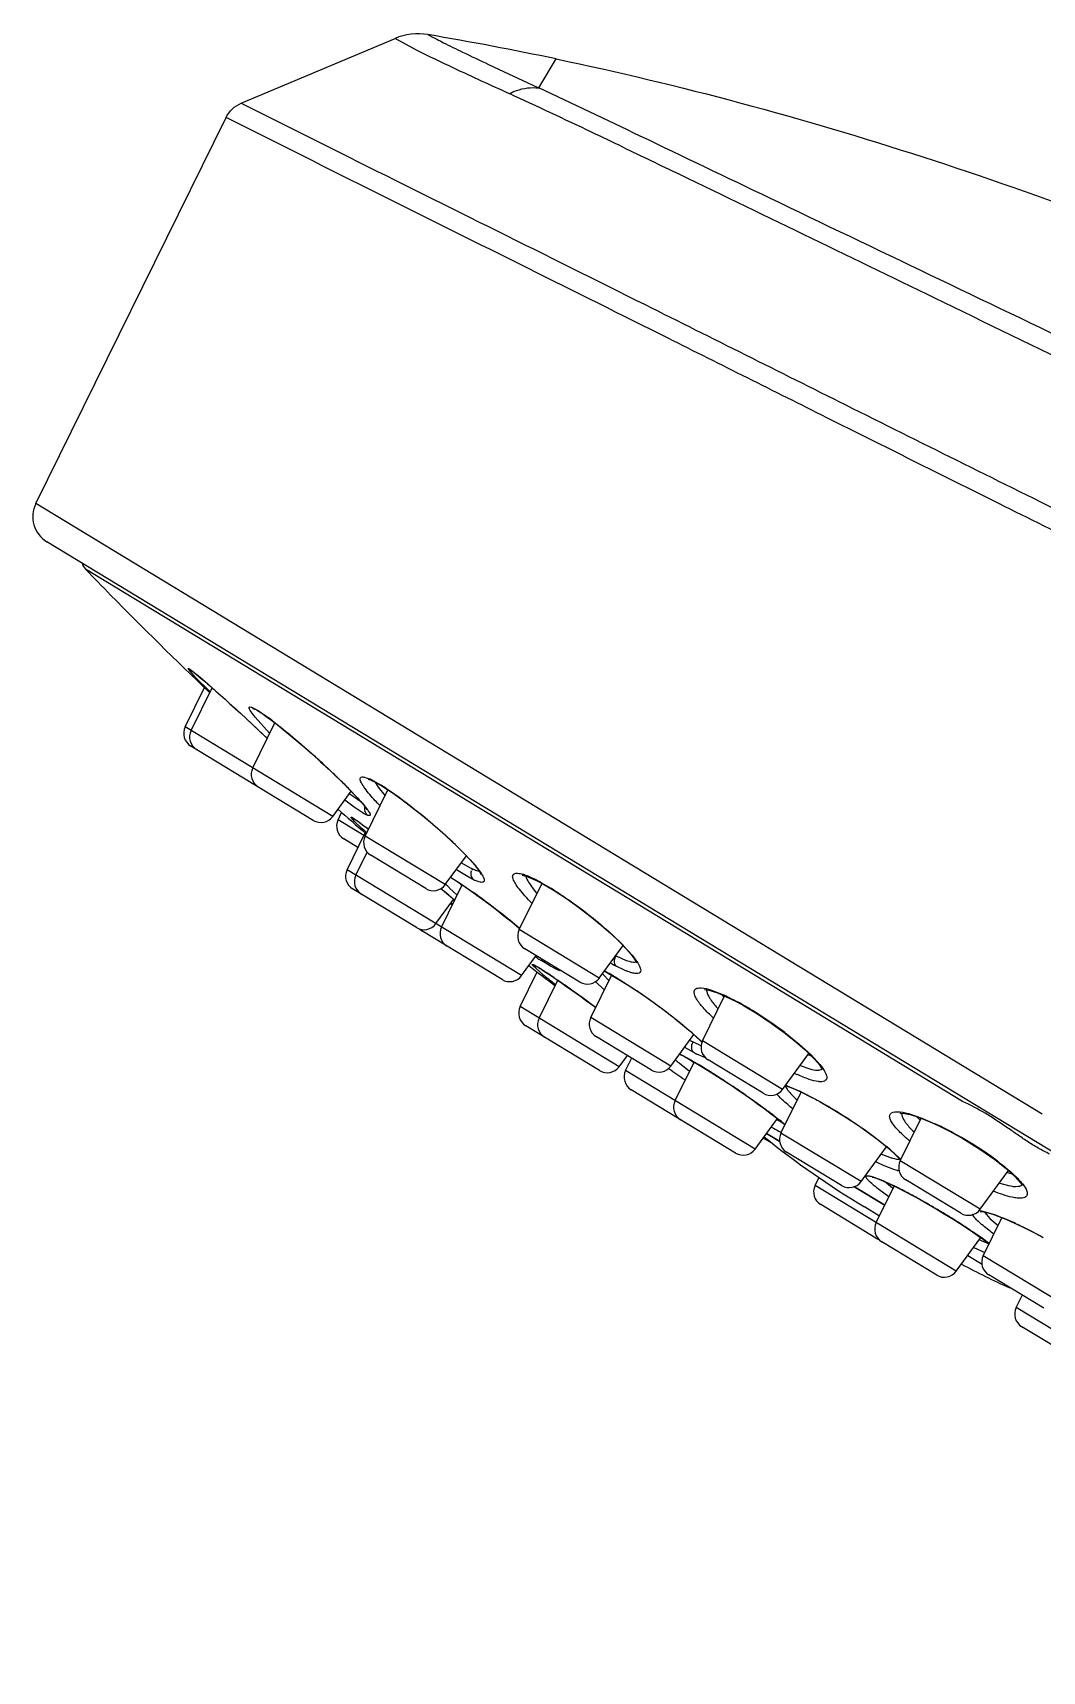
# Model space of a CAD drawing. Header units: millimetres. Extents: x 14071 to 14912, y -87 to 508.
# Drawn here: x 14628.6 to 14662.8, y 393.9 to 449.6 of the extents above; entities that cross this region are included whole.
import ezdxf

# ---------------------------------------------------------------- set-up
doc = ezdxf.new("R2010")
doc.units = ezdxf.units.MM

msp = doc.modelspace()

# ---------------------------------------------------------------- linework, layer by layer
at = {"linetype": 'Continuous'}
for p, q in [((14635.632, 447.158), (14640.861, 449.361)), ((14641.592, 448.964), (14640.861, 449.361)), ((14644.039, 448.475), (14645.708, 447.693)), ((14645.738, 447.68), (14646.334, 448.663)), ((14645.708, 447.693), (14645.738, 447.679)), ((14635.632, 447.158), (14639.3, 445.328)), ((14628.664, 433.573), (14635.123, 446.678)), ((14635.22, 446.63), (14635.123, 446.679)), ((14650.659, 420.233), (14628.664, 433.573)), ((14691.354, 394.486), (14629.042, 432.276)), ((14649.755, 419.576), (14630.354, 431.342)), ((14633.844, 427.954), (14633.837, 427.968)), ((14633.876, 427.911), (14633.844, 427.954)), ((14634.102, 427.663), (14633.903, 427.879)), ((14634.572, 427.192), (14634.102, 427.663)), ((14634.117, 427.779), (14634.32, 427.609)), ((14634.202, 427.708), (14634.295, 427.629)), ((14633.736, 425.993), (14634.395, 427.33)), ((14633.936, 425.872), (14634.65, 427.322)), ((14635.909, 426.663), (14635.919, 426.671)), ((14635.919, 426.671), (14635.987, 426.664)), ((14636.109, 426.32), (14635.94, 426.553)), ((14635.987, 426.664), (14636.095, 426.598)), ((14635.987, 426.664), (14636.188, 426.56)), ((14636.098, 426.597), (14636.107, 426.593)), ((14636.107, 426.593), (14636.194, 426.547)), ((14636.194, 426.547), (14636.335, 426.459)), ((14636.228, 426.535), (14636.495, 426.352)), ((14638.748, 422.954), (14633.736, 425.993)), ((14636.029, 424.603), (14636.783, 426.132)), ((14636.598, 425.785), (14636.109, 426.32)), ((14638.085, 422.822), (14633.926, 425.344)), ((14638.06, 425.064), (14638.096, 425.032)), ((14638.571, 424.597), (14638.61, 424.561)), ((14638.748, 422.954), (14639.373, 423.807)), ((14639.32, 423.866), (14639.595, 423.576)), ((14639.829, 424.284), (14639.879, 424.27)), ((14639.846, 422.288), (14640.619, 423.856)), ((14639.879, 424.27), (14639.987, 424.229)), ((14640.048, 424.201), (14640.113, 424.154)), ((14640.081, 424.169), (14640.113, 424.154)), ((14640.11, 424.17), (14640.392, 424.01)), ((14640.113, 424.154), (14640.115, 424.154)), ((14640.115, 424.154), (14640.19, 424.116)), ((14640.185, 424.121), (14640.291, 423.951)), ((14640.19, 424.116), (14640.451, 423.966)), ((14640.291, 423.951), (14640.521, 423.654)), ((14640.571, 423.897), (14640.996, 423.604)), ((14639.47, 423.268), (14639.156, 423.502)), ((14639.326, 423.72), (14639.694, 423.46)), ((14638.929, 422.844), (14639.048, 423.085)), ((14639.805, 422.312), (14638.929, 422.844)), ((14639.497, 422.775), (14639.369, 422.919)), ((14639.705, 422.578), (14639.497, 422.775)), ((14639.669, 422.741), (14639.871, 422.591)), ((14639.759, 422.674), (14639.86, 422.598)), ((14640.003, 422.983), (14639.932, 422.989)), ((14640.012, 422.992), (14640.003, 422.983)), ((14639.603, 421.901), (14639.118, 422.195)), ((14639.23, 421.146), (14639.85, 422.403)), ((14642.565, 420.639), (14639.846, 422.288)), ((14639.86, 422.598), (14639.961, 422.521)), ((14639.914, 422.388), (14639.888, 422.411)), ((14639.532, 420.963), (14639.917, 421.745)), ((14641.902, 420.507), (14640.035, 421.639)), ((14642.565, 420.639), (14643.282, 421.618)), ((14642.908, 422.003), (14643.222, 421.69)), ((14643.222, 421.69), (14643.548, 421.333)), ((14645.157, 417.552), (14639.23, 421.146)), ((14643.118, 421.385), (14643.415, 421.213)), ((14643.548, 421.333), (14643.773, 421.044)), ((14641.588, 419.183), (14639.42, 420.498)), ((14642.426, 420.504), (14642.456, 420.478)), ((14642.438, 419.201), (14643.144, 420.633)), ((14642.964, 420.293), (14642.715, 420.525)), ((14642.74, 420.898), (14643.08, 420.679)), ((14642.747, 420.887), (14642.907, 420.789)), ((14643.08, 420.679), (14643.501, 420.387)), ((14643.705, 420.738), (14643.59, 420.781)), ((14643.748, 420.726), (14643.705, 420.738)), ((14645.078, 419.114), (14645.853, 420.686)), ((14645.371, 420.908), (14645.611, 420.806)), ((14645.422, 420.673), (14645.49, 420.571)), ((14645.438, 420.9), (14645.603, 420.823)), ((14645.49, 420.571), (14645.652, 420.364)), ((14645.611, 420.806), (14645.735, 420.744)), ((14645.691, 420.779), (14645.735, 420.744)), ((14645.735, 420.744), (14645.736, 420.744)), ((14645.736, 420.744), (14645.88, 420.666)), ((14645.83, 420.705), (14646.151, 420.518)), ((14645.88, 420.666), (14646.268, 420.437)), ((14642.251, 419.315), (14642.851, 420.133)), ((14642.82, 419.967), (14642.769, 420.008)), ((14662.835, 412.849), (14650.659, 420.233)), ((14652.199, 418.094), (14649.755, 419.576)), ((14644.495, 417.42), (14641.769, 419.073)), ((14647.797, 417.466), (14645.078, 419.114)), ((14648.234, 418.943), (14648.586, 418.605)), ((14645.157, 417.552), (14645.664, 418.244)), ((14647.134, 417.334), (14645.268, 418.466)), ((14647.797, 417.466), (14648.606, 418.569)), ((14648.365, 418.22), (14648.713, 418.068)), ((14648.612, 418.578), (14648.925, 418.231)), ((14645.111, 416.499), (14645.691, 417.676)), ((14645.522, 417.919), (14645.634, 417.866)), ((14645.538, 417.898), (14645.522, 417.919)), ((14645.878, 417.594), (14645.538, 417.898)), ((14645.623, 417.886), (14645.639, 417.878)), ((14645.648, 417.877), (14645.733, 417.827)), ((14646.134, 417.872), (14645.808, 418.073)), ((14645.831, 417.766), (14646.019, 417.643)), ((14645.935, 417.697), (14646.03, 417.635)), ((14646.03, 417.635), (14646.136, 417.564)), ((14646.374, 417.748), (14646.134, 417.872)), ((14646.456, 417.719), (14646.374, 417.748)), ((14647.966, 417.701), (14648.071, 417.646)), ((14648.071, 417.646), (14648.406, 417.456)), ((14648.65, 417.739), (14648.368, 417.873)), ((14660.133, 413.282), (14652.199, 418.094)), ((14645.752, 416.11), (14646.384, 417.394)), ((14646.35, 417.418), (14646.401, 417.383)), ((14647.507, 416.127), (14648.221, 417.576)), ((14647.868, 417.159), (14647.659, 417.356)), ((14647.927, 417.592), (14648.119, 417.388)), ((14648.369, 417.483), (14648.868, 417.173)), ((14648.406, 417.456), (14648.774, 417.229)), ((14651.577, 417.065), (14652.011, 416.896)), ((14646.862, 417.06), (14646.909, 417.027)), ((14647.512, 416.591), (14647.676, 416.471)), ((14651.302, 415.34), (14652.052, 416.863)), ((14651.517, 417.057), (14651.813, 416.964)), ((14651.813, 416.964), (14652.231, 416.78)), ((14652.231, 416.78), (14652.485, 416.65)), ((14652.459, 416.674), (14652.485, 416.65)), ((14652.485, 416.65), (14652.485, 416.65)), ((14652.485, 416.65), (14652.689, 416.538)), ((14648.471, 414.461), (14645.111, 416.499)), ((14650.226, 414.478), (14647.507, 416.127)), ((14650.433, 416.043), (14650.881, 415.669)), ((14647.808, 414.329), (14645.3, 415.851)), ((14649.563, 414.346), (14647.696, 415.479)), ((14650.226, 414.478), (14651.009, 415.548)), ((14650.987, 415.576), (14651.245, 415.336)), ((14651.067, 415.497), (14651.253, 415.318)), ((14654.093, 415.619), (14654.581, 415.226)), ((14648.471, 414.461), (14648.748, 414.84)), ((14650.874, 414.701), (14650.52, 414.892)), ((14650.524, 414.885), (14650.686, 414.801)), ((14651.005, 414.939), (14650.696, 415.108)), ((14650.982, 415.301), (14651.243, 415.183)), ((14651.322, 414.792), (14651.104, 414.889)), ((14651.253, 415.318), (14651.286, 415.284)), ((14654.02, 413.691), (14651.302, 415.34)), ((14654.02, 413.691), (14654.912, 414.908)), ((14654.581, 415.226), (14654.984, 414.859)), ((14654.984, 414.859), (14655.287, 414.53)), ((14648.69, 414.328), (14648.895, 414.743)), ((14653.088, 411.661), (14648.69, 414.328)), ((14650.369, 413.31), (14651.013, 414.618)), ((14650.854, 414.3), (14650.504, 414.582)), ((14650.686, 414.801), (14650.879, 414.695)), ((14650.879, 414.695), (14651.092, 414.572)), ((14651.421, 414.755), (14651.322, 414.792)), ((14651.404, 414.387), (14651.368, 414.409)), ((14653.358, 413.559), (14651.491, 414.692)), ((14654.618, 414.497), (14654.949, 414.384)), ((14652.056, 413.97), (14652.302, 413.807)), ((14652.135, 413.92), (14652.109, 413.937)), ((14652.255, 413.84), (14652.224, 413.861)), ((14652.302, 413.807), (14652.544, 413.643)), ((14654.094, 413.822), (14654.171, 413.695)), ((14654.111, 413.814), (14654.136, 413.808)), ((14654.136, 413.808), (14654.354, 413.728)), ((14654.174, 413.809), (14654.605, 413.628)), ((14654.354, 413.728), (14654.641, 413.603)), ((14652.425, 411.529), (14648.88, 413.68)), ((14652.566, 413.63), (14652.517, 413.664)), ((14653.965, 412.21), (14654.647, 413.594)), ((14654.646, 413.609), (14655.113, 413.371)), ((14655.113, 413.371), (14655.133, 413.355)), ((14655.113, 413.371), (14655.134, 413.36)), ((14655.133, 413.355), (14655.294, 413.266)), ((14653.088, 411.661), (14653.847, 412.698)), ((14653.429, 413.019), (14653.396, 413.043)), ((14653.461, 412.995), (14653.429, 413.019)), ((14654.037, 412.548), (14653.824, 412.661)), ((14653.919, 412.641), (14654.05, 412.535)), ((14658.012, 411.271), (14658.721, 412.711)), ((14658.293, 412.868), (14658.749, 412.716)), ((14658.749, 412.716), (14659.192, 412.527)), ((14658.919, 412.635), (14659.278, 412.477)), ((14653.476, 412.191), (14653.927, 411.918)), ((14653.927, 411.918), (14653.476, 412.191)), ((14656.684, 410.561), (14653.965, 412.21)), ((14654.05, 412.535), (14654.103, 412.49)), ((14659.278, 412.477), (14659.669, 412.282)), ((14659.669, 412.282), (14659.811, 412.207)), ((14659.803, 412.22), (14659.811, 412.207)), ((14653.657, 411.863), (14653.365, 412.04)), ((14656.022, 410.429), (14654.155, 411.562)), ((14656.684, 410.561), (14657.551, 411.743)), ((14657.168, 412.055), (14657.55, 411.754)), ((14657.683, 411.642), (14657.991, 411.351)), ((14657.38, 411.492), (14657.647, 411.389)), ((14660.731, 409.622), (14658.012, 411.271)), ((14655.123, 410.427), (14655.263, 410.71)), ((14659.917, 407.52), (14655.123, 410.427)), ((14656.443, 410.392), (14657.489, 409.758)), ((14657.489, 409.758), (14656.443, 410.392)), ((14657.198, 409.169), (14657.809, 410.409)), ((14657.472, 410.571), (14657.811, 410.412)), ((14657.754, 410.342), (14657.482, 410.561)), ((14657.988, 410.925), (14657.929, 410.938)), ((14660.068, 409.49), (14658.201, 410.622)), ((14660.731, 409.622), (14661.692, 410.934)), ((14661.393, 410.507), (14661.685, 410.428)), ((14657.628, 410.045), (14657.284, 410.298)), ((14658.175, 410.225), (14658.429, 410.09)), ((14658.418, 410.098), (14658.43, 410.089)), ((14658.43, 410.089), (14658.685, 409.949)), ((14658.703, 409.941), (14658.667, 409.961)), ((14658.685, 409.949), (14658.961, 409.793)), ((14658.733, 409.924), (14658.703, 409.941)), ((14657.18, 408.646), (14655.313, 409.778)), ((14657.307, 409.39), (14656.797, 409.7)), ((14658.961, 409.793), (14659.238, 409.632)), ((14659.256, 409.624), (14659.225, 409.641)), ((14659.238, 409.632), (14659.51, 409.469)), ((14659.277, 409.611), (14659.256, 409.624)), ((14659.32, 409.585), (14659.277, 409.611)), ((14659.51, 409.469), (14659.773, 409.307)), ((14659.773, 409.307), (14660.023, 409.15)), ((14660.666, 409.589), (14660.818, 409.561)), ((14660.818, 409.561), (14661.209, 409.441)), ((14660.831, 408.046), (14661.466, 409.335)), ((14660.876, 409.532), (14660.889, 409.508)), ((14660.889, 409.508), (14661.06, 409.307)), ((14661.06, 409.307), (14661.333, 409.07)), ((14661.209, 409.441), (14661.483, 409.336)), ((14660.023, 409.15), (14660.256, 408.999)), ((14659.254, 407.388), (14657.388, 408.52)), ((14659.917, 407.52), (14660.753, 408.66)), ((14660.515, 408.329), (14660.891, 408.151)), ((14661.043, 408.453), (14660.76, 408.66)), ((14660.991, 408.487), (14661.032, 408.454)), ((14660.305, 408.049), (14660.793, 407.754)), ((14660.305, 408.049), (14660.793, 407.754)), ((14663.55, 406.397), (14660.831, 408.046)), ((14662.888, 406.265), (14661.021, 407.397)), ((14661.953, 406.285), (14662.154, 406.692)), ((14666.35, 403.618), (14661.953, 406.285)), ((14665.687, 403.486), (14662.142, 405.636))]:
    msp.add_line(p, q, dxfattribs=at)
for points in [[(14633.932, 427.92), (14633.93, 427.921), (14633.932, 427.92), (14633.956, 427.903), (14633.997, 427.873), (14634.052, 427.83), (14634.12, 427.775), (14634.202, 427.708)], [(14634.295, 427.629), (14634.4, 427.54), (14634.517, 427.439), (14634.644, 427.328), (14634.782, 427.206), (14634.93, 427.074), (14635.088, 426.932), (14635.256, 426.781), (14635.431, 426.621), (14635.615, 426.454), (14635.805, 426.279), (14635.999, 426.099)], [(14635.999, 426.099), (14636.194, 425.916), (14636.388, 425.734), (14636.523, 425.606)], [(14636.335, 426.459), (14636.521, 426.329), (14636.744, 426.162), (14636.993, 425.967), (14637.258, 425.752)], [(14637.258, 425.752), (14637.529, 425.524), (14637.802, 425.289), (14638.072, 425.051), (14638.335, 424.813), (14638.585, 424.581), (14638.82, 424.358)], [(14638.82, 424.358), (14639.037, 424.147), (14639.234, 423.951), (14639.409, 423.771), (14639.56, 423.61), (14639.686, 423.47), (14639.785, 423.352), (14639.858, 423.259), (14639.903, 423.195), (14639.908, 423.186)], [(14639.968, 424.218), (14639.947, 424.217), (14639.98, 424.209), (14640.081, 424.169)], [(14640.451, 423.966), (14640.759, 423.765), (14641.094, 423.527)], [(14641.094, 423.527), (14641.444, 423.263), (14641.792, 422.985), (14642.129, 422.703), (14642.447, 422.425), (14642.738, 422.159)], [(14639.466, 422.878), (14639.464, 422.879), (14639.47, 422.875), (14639.497, 422.859), (14639.541, 422.831)], [(14639.541, 422.831), (14639.599, 422.79), (14639.672, 422.738), (14639.759, 422.674)], [(14642.738, 422.159), (14642.998, 421.91), (14643.221, 421.684), (14643.407, 421.484), (14643.556, 421.311)], [(14643.556, 421.311), (14643.667, 421.169), (14643.741, 421.061), (14643.778, 420.995), (14643.781, 420.989)], [(14645.207, 420.967), (14645.178, 420.959), (14645.218, 420.953), (14645.371, 420.908)], [(14642.419, 420.508), (14642.528, 420.415), (14642.699, 420.266), (14642.856, 420.129), (14642.884, 420.105)], [(14642.907, 420.789), (14643.161, 420.622), (14643.433, 420.433), (14643.714, 420.23)], [(14646.268, 420.437), (14646.679, 420.167), (14647.092, 419.873), (14647.489, 419.568), (14647.857, 419.267)], [(14643.714, 420.23), (14643.999, 420.018), (14644.281, 419.802), (14644.557, 419.586), (14644.824, 419.373)], [(14644.824, 419.373), (14645.078, 419.165), (14645.103, 419.143)], [(14647.857, 419.267), (14648.185, 418.978), (14648.468, 418.711), (14648.699, 418.473), (14648.874, 418.271)], [(14648.874, 418.271), (14648.994, 418.11), (14649.061, 417.997), (14649.069, 417.98)], [(14645.639, 417.878), (14645.672, 417.86), (14645.719, 417.833), (14645.779, 417.796), (14645.851, 417.751), (14645.935, 417.697)], [(14646.136, 417.564), (14646.253, 417.485), (14646.38, 417.397), (14646.517, 417.302)], [(14646.517, 417.302), (14646.664, 417.199), (14646.819, 417.09)], [(14646.819, 417.09), (14646.982, 416.974), (14647.153, 416.851), (14647.33, 416.724), (14647.512, 416.591)], [(14648.774, 417.229), (14649.156, 416.977), (14649.537, 416.713), (14649.904, 416.446), (14650.248, 416.184), (14650.56, 415.934)], [(14651.371, 417.075), (14651.378, 417.076), (14651.517, 417.057)], [(14652.689, 416.538), (14653.168, 416.251), (14653.637, 415.94), (14654.076, 415.622)], [(14650.56, 415.934), (14650.835, 415.704), (14651.067, 415.497)], [(14654.076, 415.622), (14654.463, 415.314), (14654.789, 415.029), (14655.048, 414.775), (14655.234, 414.564), (14655.343, 414.407), (14655.36, 414.376)], [(14651.092, 414.572), (14651.322, 414.435), (14651.563, 414.286)], [(14651.563, 414.286), (14651.808, 414.131), (14652.056, 413.97)], [(14652.544, 413.643), (14652.779, 413.482), (14653.004, 413.323)], [(14653.004, 413.323), (14653.218, 413.171), (14653.418, 413.025)], [(14654.641, 413.603), (14654.986, 413.432), (14655.133, 413.355)], [(14655.294, 413.266), (14655.735, 413.011), (14656.174, 412.739), (14656.591, 412.463), (14656.972, 412.194)], [(14653.418, 413.025), (14653.602, 412.887), (14653.769, 412.759), (14653.919, 412.641)], [(14658.017, 412.878), (14658.012, 412.876), (14658.041, 412.879), (14658.158, 412.871)], [(14658.158, 412.871), (14658.349, 412.833), (14658.605, 412.755), (14658.919, 412.635)], [(14656.972, 412.194), (14657.306, 411.942), (14657.586, 411.714), (14657.808, 411.516)], [(14659.811, 412.207), (14660.138, 412.024), (14660.717, 411.666), (14661.221, 411.315)], [(14657.808, 411.516), (14657.968, 411.355), (14658.021, 411.29)], [(14661.221, 411.315), (14661.626, 410.995), (14661.92, 410.723), (14662.102, 410.514), (14662.14, 410.459)], [(14657.069, 410.714), (14657.059, 410.714), (14657.071, 410.712), (14657.132, 410.696), (14657.232, 410.663), (14657.364, 410.611), (14657.528, 410.541)], [(14657.528, 410.541), (14657.719, 410.453), (14657.936, 410.347), (14658.175, 410.225)], [(14660.724, 409.551), (14660.723, 409.551), (14660.762, 409.549), (14660.853, 409.535)], [(14660.853, 409.535), (14660.985, 409.503), (14661.154, 409.451), (14661.358, 409.378), (14661.596, 409.283), (14661.865, 409.166), (14662.161, 409.027)], [(14660.256, 408.999), (14660.471, 408.856), (14660.665, 408.722), (14660.839, 408.599), (14660.991, 408.487)], [(14662.161, 409.027), (14662.477, 408.87), (14662.806, 408.697), (14662.867, 408.664)]]:
    msp.add_lwpolyline(points, dxfattribs=at)
for centre, radius, start, end in [((14622.165, 332.969), 118.192, 78.19998, 80.35213), ((14218.814, -450.841), 994.201, 64.263708, 64.387003), ((14629.561, 433.131), 1, 153.7572, 238.7624), ((14630.714, 431.689), 0.5, 196.2653, 223.9707), ((14728.519, 526.041), 136.397, 223.97061, 224.48305), ((14728.518, 526.041), 136.397, 224.48299, 226.45517), ((14634.786, 428.646), 1.17, 218.9165, 219.5463), ((14635.126, 428.927), 1.611, 219.5708, 220.5872), ((14634.629, 424.017), 2.983, 57.5835, 58.4904), ((14634.185, 425.772), 0.5, 153.7645, 238.764), ((14630.511, 418.092), 10.2, 52.6623, 54.0747), ((14643.003, 431.551), 8.267, 220.4485, 221.0717), ((14634.384, 425.651), 0.5, 153.7645, 238.7653), ((14618.069, 402.665), 30.023, 46.9308, 48.1592), ((14636.477, 424.382), 0.5, 153.7645, 238.7653), ((14621.166, 405.971), 25.492, 45.6405, 46.8222), ((14636.251, 424.519), 0.5, 238.7635, 254.2578), ((14624.672, 409.566), 20.471, 44.3142, 45.6231), ((14639.211, 422.449), 1.942, 64.452, 66.4535), ((14639.002, 422.024), 2.416, 64.0333, 64.3362), ((14638.866, 421.746), 2.724, 62.8365, 64.0158), ((14636.649, 417.889), 7.175, 56.8599, 58.5525), ((14728.518, 526.041), 136.397, 228.9342, 229.46552), ((14638.344, 423.249), 0.5, 238.7635, 323.7643), ((14639.377, 422.623), 0.5, 153.7645, 238.7653), ((14635.48, 417.009), 7.1, 53.8413, 54.6733), ((14653.064, 437.097), 19.73, 227.3832, 228.1021), ((14640.294, 422.067), 0.5, 153.7645, 238.7653), ((14626.998, 405.633), 21.291, 52.5189, 52.7961), ((14632.503, 411.197), 15.002, 46.0828, 46.6093), ((14639.679, 420.925), 0.5, 153.7645, 238.764), ((14639.981, 420.742), 0.5, 153.7645, 238.7653), ((14644.365, 423.07), 2.085, 242.8916, 245.0633), ((14643.784, 421.008), 0.344, 150.1301, 162.0611), ((14644.712, 419.379), 1.683, 70.6732, 73.3318), ((14644.531, 418.859), 2.233, 68.6448, 70.6983), ((14642.162, 420.934), 0.5, 238.7635, 323.7643), ((14611.565, 384.545), 47.386, 48.6136, 49.3145), ((14648.259, 426.304), 8.008, 224.693, 226.186), ((14648.084, 425.568), 7.012, 223.878, 224.2048), ((14648.806, 426.272), 8.02, 224.2134, 224.9275), ((14644.358, 422.554), 1.932, 244.3934, 246.572), ((14644.338, 418.383), 2.747, 67.1169, 68.5068), ((14644.193, 418.037), 3.123, 66.4937, 67.1328), ((14643.336, 416.221), 5.131, 62.6697, 63.7751), ((14642.927, 415.451), 6.002, 62.0943, 62.5776), ((14642.628, 414.888), 6.64, 61.169, 62.0872), ((14640.88, 411.876), 10.123, 57.8571, 58.6203), ((14728.518, 526.041), 136.397, 231.03301, 231.05933), ((14630.232, 401.86), 22.788, 53.7671, 54.3891), ((14626.474, 396.766), 29.119, 50.5023, 53.7276), ((14649.031, 423.212), 4.418, 220.1264, 220.605), ((14641.848, 419.61), 0.5, 238.7635, 323.7643), ((14642.028, 419.501), 0.5, 226.4206, 238.7656), ((14642.887, 418.98), 0.5, 153.7645, 238.7653), ((14628.334, 399.025), 26.192, 50.2017, 50.4981), ((14645.527, 418.893), 0.5, 153.7645, 238.7653), ((14640.37, 410.355), 11.645, 47.5161, 47.724), ((14652.564, 428.418), 12.355, 235.8958, 236.7234), ((14643.235, 413.33), 7.514, 44.3041, 44.5899), ((14728.518, 526.041), 136.397, 232.45633, 232.9245), ((14645.703, 418.157), 0.299, 256.7218, 261.9064), ((14642.743, 412.945), 5.725, 57.7663, 58.5213), ((14651.627, 426.995), 10.652, 236.7397, 236.8887), ((14641.709, 411.3), 7.668, 57.487, 57.7878), ((14634.374, 400.12), 21.04, 55.622, 56.3941), ((14644.06, 410.288), 8.386, 60.4979, 62.2502), ((14651.582, 424.031), 6.946, 240.7054, 242.4449), ((14649.712, 420.241), 2.718, 246.9975, 248.5234), ((14644.754, 417.848), 0.5, 238.7635, 323.7643), ((14656.991, 431.08), 17.475, 230.5116, 231.2094), ((14661.309, 436.437), 24.355, 231.1865, 231.4771), ((14665.271, 441.418), 30.72, 231.4808, 231.8763), ((14629.064, 392.317), 30.477, 55.4463, 55.6662), ((14621.775, 381.778), 43.292, 54.586, 55.3297), ((14647.394, 417.761), 0.5, 238.7635, 323.7643), ((14654.208, 424.115), 9.412, 227.6543, 228.4313), ((14650.146, 419.542), 2.954, 220.6412, 221.3039), ((14643.038, 408.473), 10.469, 59.3924, 60.5252), ((14611.546, 367.353), 60.975, 53.66288, 54.55233), ((14654.828, 419.525), 3.89, 222.4323, 223.8402), ((14649.374, 411.035), 6.426, 64.5058, 65.7765), ((14648.657, 409.563), 8.064, 61.8738, 64.4123), ((14647.844, 408.049), 9.782, 61.6608, 61.8517), ((14647.239, 406.942), 11.044, 58.5682, 61.6285), ((14645.559, 416.278), 0.5, 153.7645, 238.7652), ((14646.2, 415.889), 0.5, 153.7645, 238.7652), ((14647.955, 415.906), 0.5, 153.7645, 238.7653), ((14646.245, 405.289), 12.973, 52.7778, 58.6288), ((14644.109, 407.884), 10.319, 48.1963, 48.9811), ((14653.296, 419.907), 5.155, 242.0648, 243.3276), ((14653.447, 419.693), 5.344, 242.8119, 243.999), ((14647.155, 411.153), 5.85, 44.9468, 45.638), ((14651.75, 415.119), 0.5, 153.7645, 238.7653), ((14656.372, 418.453), 3.876, 247.6278, 248.6293), ((14656.235, 418.104), 3.502, 248.6367, 249.1979), ((14648.067, 414.757), 0.5, 238.7636, 323.7643), ((14649.139, 414.107), 0.5, 153.7645, 238.7653), ((14649.822, 414.774), 0.5, 238.7635, 323.7643), ((14728.518, 526.041), 136.397, 234.93665, 235.21609), ((14654.255, 419.038), 5.824, 228.1431, 229.9095), ((14644.311, 403.106), 13.324, 59.9998, 60.4903), ((14655.842, 420.39), 7.548, 229.1526, 229.7863), ((14656.445, 421.101), 8.48, 229.7797, 230.0652), ((14643.363, 401.463), 15.221, 59.5722, 60.0014), ((14642.754, 400.425), 16.424, 59.4539, 59.5762), ((14642.005, 399.159), 17.896, 58.9205, 59.4483), ((14640.89, 397.307), 20.057, 58.5041, 58.9231), ((14639.309, 394.733), 23.077, 57.9726, 58.3907), ((14638.105, 392.808), 25.348, 57.6827, 57.9749), ((14636.63, 390.48), 28.104, 57.0079, 57.6775), ((14635.21, 388.288), 30.715, 56.6204, 57.0128), ((14634.42, 387.089), 32.151, 56.3767, 56.567), ((14634.045, 386.525), 32.828, 56.1338, 56.3108), ((14633.862, 386.252), 33.157, 55.7628, 56.1338), ((14653.178, 411.05), 2.933, 70.1449, 71.504), ((14657.079, 419.868), 6.226, 244.8653, 245.7327), ((14650.817, 413.089), 0.5, 153.7645, 238.7653), ((14634.191, 386.733), 32.575, 55.2774, 55.6608), ((14634.733, 387.515), 31.623, 55.0989, 55.2767), ((14635.836, 389.091), 29.699, 54.5117, 55.104), ((14636.979, 390.699), 27.726, 54.3873, 54.5064), ((14638.291, 392.523), 25.48, 53.6409, 54.3973), ((14653.617, 413.987), 0.5, 238.7635, 323.7643), ((14651.25, 406.444), 7.928, 64.6416, 64.968), ((14642.368, 398.021), 18.636, 52.3222, 53.4686), ((14644.151, 400.335), 15.714, 51.9506, 52.3112), ((14645.914, 402.577), 12.862, 50.9033, 51.9757), ((14661.091, 415.226), 3.523, 224.2454, 227.1062), ((14673.457, 437.17), 32.128, 231.3519, 238.7644), ((14659.765, 422.94), 12.177, 239.8256, 241.1811), ((14658.675, 420.965), 9.921, 241.1934, 241.7543), ((14654.414, 411.989), 0.5, 153.7645, 238.7653), ((14647.742, 404.833), 9.958, 50.213, 50.8857), ((14655.046, 403.518), 9.917, 64.6635, 65.286), ((14654.829, 403.089), 10.398, 63.6799, 64.5971), ((14654.307, 402.058), 11.553, 61.5986, 63.6273), ((14653.785, 401.083), 12.66, 55.6495, 61.6183), ((14652.684, 411.957), 0.5, 238.7635, 323.7643), ((14652.636, 405.813), 7.71, 49.1149, 50.4085), ((14655.187, 403.133), 10.175, 52.9647, 55.651), ((14658.46, 411.05), 0.5, 153.7645, 238.7653), ((14656.297, 409.74), 2.338, 41.8281, 43.5748), ((14655.572, 410.206), 0.5, 153.7645, 238.7653), ((14656.281, 410.857), 0.5, 238.7635, 323.7643), ((14652.177, 398.897), 12.82, 63.4817, 63.932), ((14658.266, 412.332), 1.434, 255.6004, 256.4046), ((14662.873, 414.469), 3.794, 251.3304, 252.4521), ((14662.714, 413.966), 3.266, 252.4464, 253.869), ((14662.517, 416.639), 7.895, 232.8982, 233.0383), ((14651.37, 397.282), 14.625, 62.9303, 63.478), ((14649.579, 393.786), 18.553, 61.5469, 62.9161), ((14647.178, 389.347), 23.6, 60.8677, 61.5575), ((14645.898, 387.048), 26.231, 60.4264, 60.7043), ((14645.472, 386.298), 27.094, 60.0281, 60.4262), ((14645.222, 385.864), 27.594, 59.7865, 60.0289), ((14645.14, 385.723), 27.758, 59.5071, 59.7866), ((14645.94, 387.057), 26.202, 57.7909, 59.2924), ((14660.327, 409.917), 0.5, 238.7635, 323.7643), ((14657.874, 400.469), 9.573, 66.4067, 67.8542), ((14657.647, 408.947), 0.5, 153.7645, 238.7652), ((14647.46, 389.474), 23.347, 56.9257, 57.7867), ((14648.871, 391.644), 20.759, 56.389, 56.9204), ((14649.801, 393.044), 19.077, 56.0361, 56.3869), ((14650.337, 393.841), 18.117, 55.9001, 56.0343), ((14651.801, 395.989), 15.518, 54.739, 55.9291), ((14657.025, 398.521), 11.698, 65.2458, 66.4152), ((14657.439, 409.073), 0.5, 238.7635, 253.0008), ((14663.464, 414.671), 6.678, 245.6882, 246.6049), ((14663.039, 413.689), 5.607, 246.6142, 247.2094), ((14662.537, 412.484), 4.303, 247.1503, 249.1089), ((14662.168, 411.527), 3.276, 249.1681, 249.8035), ((14675.159, 436.138), 32.128, 242.042, 245.2982), ((14661.28, 407.825), 0.5, 153.7645, 238.7653), ((14659.514, 407.815), 0.5, 238.7636, 323.7643), ((14662.401, 406.064), 0.5, 153.7645, 238.7653)]:
    msp.add_arc(centre, radius, start, end, dxfattribs=at)
for points in [[(14641.973, 449.489), (14641.605, 449.552), (14641.205, 449.505), (14640.861, 449.361)], [(14635.122, 446.678), (14635.225, 446.887), (14635.417, 447.068), (14635.632, 447.158)], [(14633.837, 427.968), (14633.872, 427.935), (14633.916, 427.909), (14633.962, 427.896)], [(14639.932, 422.989), (14639.859, 423.055), (14639.821, 423.173), (14639.84, 423.27)], [(14639.369, 422.919), (14639.406, 422.888), (14639.452, 422.865), (14639.499, 422.854)]]:
    msp.add_open_spline(points, degree=3, dxfattribs=at)
for points, knots in [([(14641.973, 449.489), (14641.986, 449.485), (14642.03, 449.456), (14642.133, 449.408), (14642.298, 449.32), (14642.644, 449.145), (14643.23, 448.857), (14643.743, 448.615), (14644.039, 448.475)], [0, 0, 0, 0, 0.017843, 0.067928, 0.149018, 0.260391, 0.573588, 1, 1, 1, 1]), ([(14644.743, 447.484), (14644.11, 447.768), (14643.056, 448.253), (14642.008, 448.75), (14641.592, 448.964)], [0, 0, 0, 0, 0.597162, 1, 1, 1, 1]), ([(14646.334, 448.663), (14654.741, 446.907), (14671.633, 441.267), (14691.154, 431.04), (14705.968, 420.767), (14716.521, 412.1), (14726.554, 402.24), (14736.054, 391.843), (14745.022, 381.052), (14753.417, 369.804), (14761.275, 358.159), (14768.705, 346.228), (14775.732, 334.099), (14784.487, 317.694), (14790.413, 305.086), (14794.07, 296.566)], [0, 0, 0, 0, 0.11714, 0.241192, 0.299337, 0.362795, 0.427204, 0.491023, 0.554843, 0.618496, 0.682384, 0.746401, 0.810171, 0.873542, 1, 1, 1, 1]), ([(14644.743, 447.485), (14644.821, 447.525), (14645.133, 447.662), (14645.487, 447.709), (14645.738, 447.68)], [0, 0, 0, 0, 0.258107, 1, 1, 1, 1]), ([(14687.901, 426.411), (14686.096, 427.464), (14682.34, 429.581), (14676.545, 432.706), (14670.553, 435.779), (14662.868, 439.497), (14655.748, 442.899), (14649.506, 445.893), (14646.892, 447.145), (14645.738, 447.68)], [0, 0, 0, 0, 0.132723, 0.273805, 0.418102, 0.560308, 0.815949, 0.919226, 1, 1, 1, 1]), ([(14648.598, 445.668), (14648.244, 445.839), (14646.963, 446.453), (14645.677, 447.057), (14644.743, 447.485)], [0, 0, 0, 0, 0.276782, 1, 1, 1, 1]), ([(14667.501, 430.518), (14665.459, 431.541), (14661.46, 433.52), (14655.673, 436.411), (14650.346, 439.08), (14643.575, 442.454), (14638.601, 444.932), (14635.22, 446.63)], [0, 0, 0, 0, 0.189923, 0.370949, 0.537907, 0.685374, 1, 1, 1, 1]), ([(14639.3, 445.328), (14642.65, 443.658), (14648.277, 440.869), (14656.405, 436.795), (14663.844, 433.099), (14671.643, 429.243), (14678.109, 425.867), (14683.083, 423.13), (14686.565, 421.153), (14689.317, 419.537), (14691.378, 418.285), (14692.362, 417.682), (14692.849, 417.399)], [0, 0, 0, 0, 0.185853, 0.311842, 0.451489, 0.598282, 0.743871, 0.813626, 0.880215, 0.942696, 0.972072, 1, 1, 1, 1]), ([(14690.204, 424.387), (14687.036, 426.188), (14680.356, 429.925), (14670.113, 435.258), (14660.006, 440.141), (14653.52, 443.3), (14650.525, 444.739)], [0, 0, 0, 0, 0.245084, 0.514762, 0.776537, 1, 1, 1, 1]), ([(14633.837, 427.968), (14633.83, 427.988), (14633.939, 427.927), (14633.989, 427.879), (14634.075, 427.814), (14634.117, 427.779)], [0, 0, 0, 0, 0.18713, 0.516312, 1, 1, 1, 1]), ([(14634.32, 427.609), (14634.475, 427.477), (14635.222, 426.822), (14635.952, 426.148), (14636.525, 425.605)], [0, 0, 0, 0, 0.20515, 1, 1, 1, 1]), ([(14635.94, 426.553), (14635.933, 426.565), (14635.916, 426.598), (14635.897, 426.642), (14635.909, 426.663)], [0, 0, 0, 0, 0.368504, 1, 1, 1, 1]), ([(14636.697, 426.202), (14636.801, 426.123), (14637.266, 425.757), (14637.715, 425.372), (14638.06, 425.064)], [0, 0, 0, 0, 0.220459, 1, 1, 1, 1]), ([(14639.837, 423.91), (14639.794, 423.969), (14639.738, 424.052), (14639.689, 424.16), (14639.675, 424.217), (14639.682, 424.264), (14639.737, 424.305), (14639.792, 424.293), (14639.829, 424.284)], [0, 0, 0, 0, 0.40274, 0.545047, 0.64919, 0.723985, 0.791856, 1, 1, 1, 1]), ([(14640.345, 423.323), (14640.293, 423.377), (14640.115, 423.566), (14639.945, 423.762), (14639.837, 423.91)], [0, 0, 0, 0, 0.291813, 1, 1, 1, 1]), ([(14639.932, 422.989), (14639.867, 423.013), (14639.709, 423.103), (14639.56, 423.203), (14639.47, 423.268)], [0, 0, 0, 0, 0.383715, 1, 1, 1, 1]), ([(14639.595, 423.576), (14639.661, 423.504), (14639.774, 423.378), (14639.914, 423.203), (14639.989, 423.089), (14640.022, 423.013), (14640.012, 422.992)], [0, 0, 0, 0, 0.402649, 0.70699, 0.9047, 1, 1, 1, 1]), ([(14640.996, 423.604), (14641.149, 423.493), (14641.777, 423.02), (14642.375, 422.508), (14642.809, 422.098)], [0, 0, 0, 0, 0.241139, 1, 1, 1, 1]), ([(14639.369, 422.919), (14639.367, 422.923), (14639.376, 422.935), (14639.393, 422.923), (14639.43, 422.909), (14639.495, 422.863), (14639.552, 422.826), (14639.586, 422.802)], [0, 0, 0, 0, 0.047974, 0.107382, 0.205351, 0.522778, 1, 1, 1, 1]), ([(14643.523, 420.811), (14643.482, 420.831), (14643.285, 420.933), (14643.097, 421.051), (14642.951, 421.147)], [0, 0, 0, 0, 0.208097, 1, 1, 1, 1]), ([(14643.523, 420.811), (14643.466, 420.864), (14643.427, 420.982), (14643.448, 421.086), (14643.457, 421.113)], [0, 0, 0, 0, 0.730332, 1, 1, 1, 1]), ([(14643.486, 421.179), (14643.508, 421.168), (14643.581, 421.137), (14643.657, 421.11), (14643.712, 421.104)], [0, 0, 0, 0, 0.308492, 1, 1, 1, 1]), ([(14643.773, 421.044), (14643.807, 420.993), (14643.852, 420.923), (14643.888, 420.831), (14643.896, 420.781), (14643.885, 420.741), (14643.832, 420.709), (14643.782, 420.719), (14643.748, 420.726)], [0, 0, 0, 0, 0.390673, 0.527887, 0.628758, 0.70422, 0.777541, 1, 1, 1, 1]), ([(14645.513, 420.003), (14645.43, 420.086), (14645.281, 420.242), (14645.091, 420.466), (14644.953, 420.658), (14644.875, 420.81), (14644.839, 420.937), (14644.91, 421.032), (14645.046, 421.029), (14645.138, 421.008), (14645.195, 420.991)], [0, 0, 0, 0, 0.227623, 0.419038, 0.571271, 0.683142, 0.756996, 0.810337, 0.884744, 1, 1, 1, 1]), ([(14645.301, 420.93), (14645.305, 420.911), (14645.334, 420.82), (14645.381, 420.737), (14645.422, 420.673)], [0, 0, 0, 0, 0.201278, 1, 1, 1, 1]), ([(14646.266, 420.447), (14646.433, 420.342), (14647.108, 419.891), (14647.748, 419.385), (14648.203, 418.971)], [0, 0, 0, 0, 0.242317, 1, 1, 1, 1]), ([(14648.368, 417.873), (14648.35, 417.892), (14648.288, 417.999), (14648.319, 418.138), (14648.365, 418.22)], [0, 0, 0, 0, 0.21685, 1, 1, 1, 1]), ([(14648.925, 418.231), (14649.01, 418.127), (14649.118, 417.983), (14649.198, 417.794), (14649.21, 417.691), (14649.143, 417.622), (14649.031, 417.621), (14648.887, 417.649), (14648.778, 417.688), (14648.717, 417.712)], [0, 0, 0, 0, 0.353245, 0.467806, 0.545901, 0.609098, 0.696651, 0.826245, 1, 1, 1, 1]), ([(14645.522, 417.919), (14645.52, 417.923), (14645.52, 417.936), (14645.542, 417.93), (14645.581, 417.915), (14645.62, 417.893), (14645.648, 417.877)], [0, 0, 0, 0, 0.082724, 0.173744, 0.353158, 1, 1, 1, 1]), ([(14648.713, 418.068), (14648.779, 418.045), (14648.89, 418.013), (14649.011, 418.008), (14649.054, 418.024)], [0, 0, 0, 0, 0.604601, 1, 1, 1, 1]), ([(14648.868, 417.173), (14649.001, 417.086), (14649.536, 416.728), (14650.054, 416.345), (14650.433, 416.043)], [0, 0, 0, 0, 0.246383, 1, 1, 1, 1]), ([(14651.096, 416.764), (14651.074, 416.801), (14651.039, 416.869), (14651.011, 416.967), (14651.017, 417.051), (14651.07, 417.112), (14651.157, 417.137), (14651.331, 417.137), (14651.473, 417.098), (14651.577, 417.065)], [0, 0, 0, 0, 0.145383, 0.256083, 0.34045, 0.416949, 0.50976, 0.6345, 1, 1, 1, 1]), ([(14651.439, 417.07), (14651.439, 417.051), (14651.451, 416.952), (14651.499, 416.861), (14651.541, 416.793)], [0, 0, 0, 0, 0.194136, 1, 1, 1, 1]), ([(14651.674, 416.107), (14651.55, 416.222), (14651.343, 416.428), (14651.158, 416.657), (14651.096, 416.764)], [0, 0, 0, 0, 0.576869, 1, 1, 1, 1]), ([(14651.541, 416.793), (14651.558, 416.765), (14651.644, 416.636), (14651.745, 416.518), (14651.828, 416.429)], [0, 0, 0, 0, 0.213022, 1, 1, 1, 1]), ([(14651.005, 414.939), (14650.961, 414.977), (14650.91, 415.111), (14650.948, 415.24), (14650.982, 415.301)], [0, 0, 0, 0, 0.457323, 1, 1, 1, 1]), ([(14654.949, 414.384), (14655.032, 414.362), (14655.169, 414.332), (14655.318, 414.349), (14655.364, 414.379)], [0, 0, 0, 0, 0.612389, 1, 1, 1, 1]), ([(14655.287, 414.53), (14655.354, 414.447), (14655.442, 414.33), (14655.51, 414.17), (14655.524, 414.081), (14655.5, 414.007), (14655.435, 413.962), (14655.343, 413.946), (14655.274, 413.95), (14655.235, 413.954)], [0, 0, 0, 0, 0.372572, 0.503131, 0.601754, 0.680534, 0.760763, 0.863401, 1, 1, 1, 1]), ([(14655.235, 413.954), (14655.129, 413.967), (14654.885, 414.037), (14654.653, 414.132), (14654.52, 414.191)], [0, 0, 0, 0, 0.423907, 1, 1, 1, 1]), ([(14654.366, 413.03), (14654.309, 413.077), (14654.116, 413.239), (14653.929, 413.409), (14653.813, 413.543)], [0, 0, 0, 0, 0.296168, 1, 1, 1, 1]), ([(14654.171, 413.695), (14654.191, 413.669), (14654.295, 413.542), (14654.413, 413.427), (14654.509, 413.34)], [0, 0, 0, 0, 0.204532, 1, 1, 1, 1]), ([(14655.134, 413.36), (14655.307, 413.266), (14656.008, 412.867), (14656.682, 412.422), (14657.168, 412.055)], [0, 0, 0, 0, 0.24441, 1, 1, 1, 1]), ([(14663.083, 411.493), (14662.955, 411.565), (14662.693, 411.692), (14662.326, 411.923), (14661.974, 412.168), (14661.503, 412.496), (14660.901, 412.887), (14660.395, 413.165), (14660.133, 413.282)], [0, 0, 0, 0, 0.126786, 0.25316, 0.376424, 0.499115, 0.751418, 1, 1, 1, 1]), ([(14657.905, 412.345), (14657.856, 412.4), (14657.772, 412.499), (14657.684, 412.642), (14657.642, 412.763), (14657.687, 412.913), (14657.971, 412.949), (14658.162, 412.903), (14658.293, 412.868)], [0, 0, 0, 0, 0.179674, 0.316516, 0.413341, 0.485326, 0.666691, 1, 1, 1, 1]), ([(14658.063, 412.88), (14658.061, 412.862), (14658.067, 412.769), (14658.114, 412.685), (14658.155, 412.622)], [0, 0, 0, 0, 0.192716, 1, 1, 1, 1]), ([(14658.155, 412.622), (14658.174, 412.593), (14658.271, 412.458), (14658.387, 412.337), (14658.481, 412.246)], [0, 0, 0, 0, 0.210867, 1, 1, 1, 1]), ([(14658.331, 411.942), (14658.29, 411.977), (14658.142, 412.105), (14658, 412.241), (14657.905, 412.345)], [0, 0, 0, 0, 0.277689, 1, 1, 1, 1]), ([(14657.909, 410.943), (14657.86, 410.956), (14657.61, 411.033), (14657.371, 411.141), (14657.181, 411.233)], [0, 0, 0, 0, 0.195322, 1, 1, 1, 1]), ([(14657.647, 411.389), (14657.683, 411.377), (14657.798, 411.342), (14657.919, 411.314), (14658.002, 411.318)], [0, 0, 0, 0, 0.317564, 1, 1, 1, 1]), ([(14661.316, 411.256), (14661.364, 411.22), (14661.54, 411.083), (14661.712, 410.94), (14661.832, 410.83)], [0, 0, 0, 0, 0.269499, 1, 1, 1, 1]), ([(14657.284, 410.298), (14657.215, 410.351), (14657.097, 410.445), (14656.966, 410.563), (14656.894, 410.641), (14656.864, 410.684), (14656.846, 410.718), (14656.856, 410.763), (14656.949, 410.759), (14657.142, 410.711), (14657.333, 410.632), (14657.472, 410.571)], [0, 0, 0, 0, 0.201647, 0.353074, 0.408193, 0.449033, 0.476424, 0.494486, 0.545024, 0.645991, 1, 1, 1, 1]), ([(14661.685, 410.428), (14661.796, 410.405), (14661.967, 410.373), (14662.164, 410.432), (14662.2, 410.487)], [0, 0, 0, 0, 0.633049, 1, 1, 1, 1]), ([(14661.832, 410.83), (14661.868, 410.797), (14661.991, 410.679), (14662.108, 410.554), (14662.182, 410.457)], [0, 0, 0, 0, 0.284771, 1, 1, 1, 1]), ([(14662.182, 410.457), (14662.233, 410.391), (14662.31, 410.285), (14662.344, 410.111), (14662.274, 410.034), (14662.157, 409.991), (14662.054, 409.995), (14661.98, 410.003)], [0, 0, 0, 0, 0.326213, 0.52325, 0.607524, 0.708656, 1, 1, 1, 1]), ([(14661.98, 410.003), (14661.926, 410.009), (14661.652, 410.056), (14661.388, 410.151), (14661.181, 410.234)], [0, 0, 0, 0, 0.195496, 1, 1, 1, 1]), ([(14660.638, 409.234), (14660.617, 409.255), (14660.553, 409.322), (14660.49, 409.395), (14660.463, 409.453)], [0, 0, 0, 0, 0.311987, 1, 1, 1, 1]), ([(14661.188, 408.785), (14661.132, 408.825), (14660.942, 408.967), (14660.757, 409.117), (14660.638, 409.234)], [0, 0, 0, 0, 0.292582, 1, 1, 1, 1]), ([(14661.924, 409.144), (14662, 409.109), (14662.318, 408.959), (14662.63, 408.798), (14662.866, 408.669)], [0, 0, 0, 0, 0.237985, 1, 1, 1, 1])]:
    msp.add_open_spline(points, degree=3, knots=knots, dxfattribs=at)

doc.saveas('drawing.dxf')
